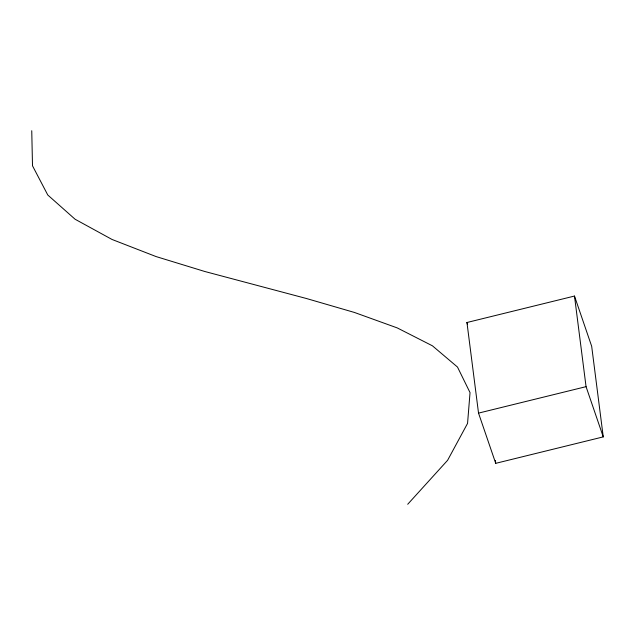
<?xml version="1.0" encoding="UTF-8"?>
<svg xmlns="http://www.w3.org/2000/svg" width="635" height="635" viewBox="0 0 635 635"><rect width="100%" height="100%" fill="white"/><g stroke="black" fill="none" stroke-linecap="round" stroke-linejoin="round"><path stroke-width="0.95" d="M407.702 504.277L447.596 460.304L467.558 423.394L470.035 392.62L457.502 367.062L432.419 345.805L397.232 327.906L354.425 312.452L306.443 298.513L204.803 271.494L156.075 256.572L112.022 239.458L75.097 219.242L47.776 195.001L32.504 165.798L31.75 130.723M466.955 322.509L574.484 296.053L591.677 346.281L603.25 436.888L495.721 463.336L478.528 413.115L466.955 322.509L467.59 324.366M478.528 413.115L586.057 386.659L574.484 296.053M586.057 386.659L603.25 436.888M495.348 460.415L495.721 463.336"/></g></svg>
